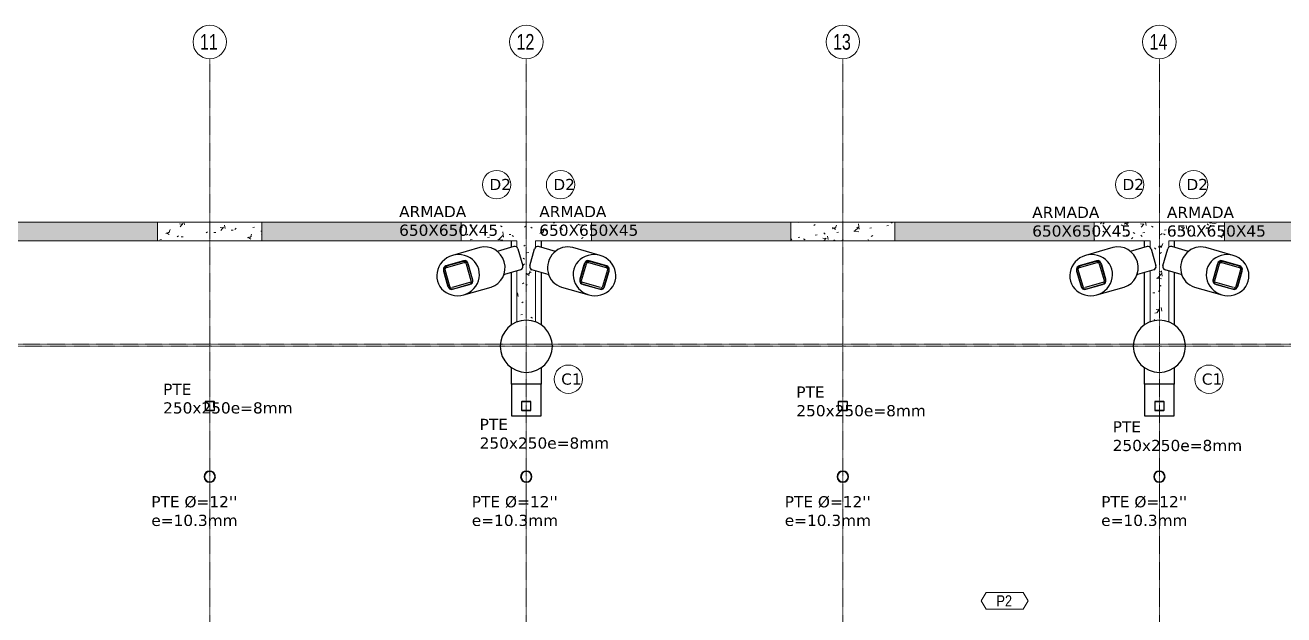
# Model space of a CAD drawing. Header units: millimetres. Extents: x 15962 to 71432, y 9666 to 72266.
# Drawn here: x 43343 to 60242, y 64353 to 72266 of the extents above; entities that cross this region are included whole.
import ezdxf

# ---------------------------------------------------------------- set-up
doc = ezdxf.new("R2010")
doc.units = ezdxf.units.MM
doc.header["$LTSCALE"] = 2
doc.linetypes.add('Grid Line', pattern=[3.33375, 1.905, -0.47625, 0.47625, -0.47625])
for name, color, linetype, lineweight in [('E_CIMENTACION-1', 254, 'Continuous', 18), ('E_CIMENTACION-2', 253, 'Continuous', 18), ('E_COLUMNAS-1', 1, 'Continuous', 25), ('E_EJES', 8, 'Continuous', 9), ('E_EJES-1', 8, 'Grid Line', 9), ('E_MUROS-1', 10, 'Continuous', 18), ('E_MUROS-2', 253, 'Continuous', 18), ('E_TEXTO', 3, 'Continuous', 9)]:
    doc.layers.add(name, color=color, linetype=linetype, lineweight=lineweight)
doc.styles.add('Arial Narrow', font='verdana.ttf', dxfattribs={"height": 0.2})
doc.styles.add('Arial Narrow_1', font='', dxfattribs={"height": 0.3})
doc.styles.add('Swis721 LtCn BT', font='swisscl.ttf', dxfattribs={"height": 0.42})
doc.styles.get('Arial Narrow_1').set_extended_font_data('Arial Narrow')
pattern_1 = [(50, (65902, -15123.9), (546.4937, -48.012), [57, -628.5]), (355, (65902, -15123.9), (-105.9267, 573.414), [45.5, -503]), (100.451, (65947.5, -15127.9), (441.0454, 525.2164), [48.5, -534.5]), (46.184, (65902, -14971.4), (813.123, -126.061), [85.5, -943]), (96.636, (65970, -14981.9), (711.9945, 742.252), [73, -801.5]), (351.184, (65902, -14971.4), (712.1526, 742.122), [68.5, -754.5]), (21, (65978, -15009.4), (454.6974, -306.9377), [57, -628.5]), (326, (65978, -15009.4), (185.351, 552.8736), [45.5, -503]), (71.451, (66016, -15035.4), (640.377, 245.5415), [48.5, -534.5]), (37.5, (65902, -15123.88), (9.5104, 253.71993), [25, -471.5, 25, -485.5, -505]), (37.5, (65902, -15123.88), (9.5104, 253.71993), [-1007.5, 25, -479.5]), (7.5, (65902, -15123.88), (200.46075, 300.7382), [25, -266, 25, -460, -192.5]), (7.5, (65902, -15123.88), (200.46075, 300.7382), [-776.5, 25, -167.5]), (327.5, (65732, -15123.88), (406.9046, -17.34626), [25, -165.5, 25, -569, -788.5]), (327.5, (65732, -15123.88), (406.9046, -17.34626), [-785, 25, -763.5]), (317.5, (65656, -15123.88), (444.3365, 76.3765), [25, -222.5, 25, -369.5, -560]), (317.5, (65656, -15123.88), (444.3365, 76.3765), [-642.5, 25, -535])]

# ---------------------------------------------------------------- blocks, each defined once
blk = doc.blocks.new('EST_SCM_COLUMNA-METALICA-SECCION-CIRCULAR - EST_SCM_COLUMNA-TUBULAR-CIRCULAR_PTEØ_12__e_10_3mm-1190348-_0_00m_LOC COLUMNAS Y MUROS PISO 1')
at = {"layer": 'E_COLUMNAS-1'}
for radius, start, end in [(0.152, 360, 180), (0.152, 180, 360), (0.142, 0, 180), (0.142, 180, 0)]:
    blk.add_arc((0, 0), radius, start, end, dxfattribs=at)
blk = doc.blocks.new('EST_SCM_COLUMNA-METALICA-SECCION-CIRCULAR - EST_SCM_COLUMNA-TUBULAR-CIRCULAR_PTEØ_12__e_10_3mm-1355755-_0_00m_LOC COLUMNAS Y MUROS PISO 1')
at = {"layer": 'E_COLUMNAS-1'}
for radius, start, end in [(0.152, 0, 180), (0.152, 180, 0), (0.142, 0, 180), (0.142, 180, 0)]:
    blk.add_arc((0, 0), radius, start, end, dxfattribs=at)
blk = doc.blocks.new('EST_SCM_RECALCE_8 - EST_SCM_RECALCE_8-1579183-_0_00m_LOC COLUMNAS Y MUROS PISO 1')
at = {"layer": 'E_COLUMNAS-1'}
for p, q in [((-83.062, 168.768), (-83.062, 168.942)), ((-82.262, 168.942), (-82.262, 168.768)), ((-83.062, 166.685), (-83.062, 168.092)), ((-82.262, 168.092), (-82.262, 166.685)), ((-83.062, 165.095), (-83.062, 165.54)), ((-82.262, 165.54), (-82.262, 165.095)), ((-82.262, 165.095), (-83.062, 165.095)), ((-83.062, 165.095), (-83.062, 164.246)), ((-82.262, 164.246), (-82.262, 165.095)), ((-83.062, 164.246), (-82.262, 164.246))]:
    blk.add_line(p, q, dxfattribs=at)
blk = doc.blocks.new('EST_SCM_RECALCE_10 - EST_SCM_RECALCE_10-1579223-_0_00m_LOC COLUMNAS Y MUROS PISO 1')
at = {"layer": 'E_COLUMNAS-1'}
for p, q in [((-83.062, 168.768), (-83.062, 168.942)), ((-82.262, 168.942), (-82.262, 168.768)), ((-83.062, 166.685), (-83.062, 168.092)), ((-82.262, 168.092), (-82.262, 166.685)), ((-83.062, 165.095), (-83.062, 165.54)), ((-82.262, 165.54), (-82.262, 165.095)), ((-82.262, 165.095), (-83.062, 165.095)), ((-83.062, 165.095), (-83.062, 164.242)), ((-82.262, 164.242), (-82.262, 165.095)), ((-83.062, 164.242), (-82.262, 164.242))]:
    blk.add_line(p, q, dxfattribs=at)
blk = doc.blocks.new('EST_SCM_COLUMNA-METALICA-SECCION-CUADRADA - EST_SCM_COLUMNA-TUBULAR-CUADRADA_PTEØ_250x250e_8mm-3539288-_0_00m_LOC COLUMNAS Y MUROS PISO 1')
at = {"layer": 'E_COLUMNAS-1'}
for p, q in [((-0.125, 0.109), (-0.125, -0.109)), ((-0.117, -0.109), (-0.117, 0.109)), ((0.109, 0.125), (-0.109, 0.125)), ((-0.109, 0.117), (0.109, 0.117)), ((0.117, 0.109), (0.117, -0.109)), ((0.125, -0.109), (0.125, 0.109)), ((0.109, -0.117), (-0.109, -0.117)), ((-0.109, -0.125), (0.109, -0.125))]:
    blk.add_line(p, q, dxfattribs=at)
for centre, radius, start, end in [((-0.109, 0.109), 0.016, 90, 180), ((-0.109, 0.109), 0.008, 90, 180), ((0.109, 0.109), 0.016, 360, 90), ((0.109, 0.109), 0.008, 0, 90), ((-0.109, -0.109), 0.016, 180, 270), ((-0.109, -0.109), 0.008, 180, 270), ((0.109, -0.109), 0.016, 270, 360), ((0.109, -0.109), 0.008, 270, 360)]:
    blk.add_arc(centre, radius, start, end, dxfattribs=at)
blk = doc.blocks.new('EST_SCM_CAMISA_15 - EST_SCM_CAMISA_4-2887286-_0_00m_LOC COLUMNAS Y MUROS PISO 1')
at = {"layer": 'E_COLUMNAS-1'}
for p, q in [((-15.91, 168.81), (-16.645, 168.6)), ((-16.781, 168.326), (-16.384, 168.44)), ((-16.22, 168.353), (-16.112, 167.975)), ((-16.767, 167.787), (-16.875, 168.166)), ((-16.195, 167.818), (-16.592, 167.705)), ((-16.342, 167.542), (-15.608, 167.752))]:
    blk.add_line(p, q, dxfattribs=at)
at = {"layer": 'E_COLUMNAS-1', "flags": 128}
for points in [[(-16.645, 168.6), (-16.722, 168.572), (-16.795, 168.534), (-16.861, 168.486), (-16.92, 168.43), (-16.971, 168.367), (-17.011, 168.297), (-17.041, 168.223), (-17.06, 168.146), (-17.068, 168.068), (-17.063, 167.989), (-17.048, 167.912), (-17.02, 167.839), (-16.982, 167.77), (-16.935, 167.707), (-16.878, 167.652), (-16.813, 167.605), (-16.742, 167.567), (-16.666, 167.54), (-16.586, 167.524), (-16.505, 167.519), (-16.423, 167.525), (-16.342, 167.542)], [(-16.875, 168.166), (-16.88, 168.195), (-16.877, 168.223), (-16.869, 168.251), (-16.854, 168.276), (-16.834, 168.298), (-16.809, 168.315), (-16.781, 168.326)], [(-16.342, 167.542), (-16.265, 167.57), (-16.192, 167.608), (-16.126, 167.656), (-16.067, 167.712), (-16.016, 167.775), (-15.976, 167.844), (-15.946, 167.918), (-15.927, 167.995), (-15.919, 168.074), (-15.924, 168.152), (-15.94, 168.229), (-15.967, 168.303), (-16.005, 168.372), (-16.052, 168.435), (-16.109, 168.49), (-16.174, 168.537), (-16.245, 168.574), (-16.321, 168.601), (-16.401, 168.618), (-16.483, 168.623), (-16.564, 168.617), (-16.645, 168.6)], [(-16.384, 168.44), (-16.355, 168.445), (-16.325, 168.443), (-16.296, 168.436), (-16.27, 168.422), (-16.248, 168.403), (-16.231, 168.38), (-16.22, 168.353)], [(-16.592, 167.705), (-16.623, 167.697), (-16.654, 167.696), (-16.685, 167.703), (-16.713, 167.716), (-16.737, 167.735), (-16.755, 167.76), (-16.767, 167.787)], [(-16.112, 167.975), (-16.107, 167.943), (-16.111, 167.911), (-16.122, 167.881), (-16.141, 167.855), (-16.166, 167.833), (-16.195, 167.818)]]:
    blk.add_lwpolyline(points, dxfattribs=at)
at = {"layer": 'E_COLUMNAS-1'}
blk.add_ellipse((-15.759, 168.281), major_axis=(-0.151, 0.529), ratio=0.954563, start_param=3.141593, end_param=6.283185, dxfattribs=at)
blk = doc.blocks.new('EST_SCM_CAMISA_16 - EST_SCM_CAMISA_4-2887304-_0_00m_LOC COLUMNAS Y MUROS PISO 1')
at = {"layer": 'E_COLUMNAS-1'}
for p, q in [((-12.679, 168.6), (-13.414, 168.81)), ((-13.212, 167.975), (-13.104, 168.353)), ((-12.94, 168.44), (-12.543, 168.326)), ((-12.449, 168.166), (-12.558, 167.787)), ((-13.716, 167.752), (-12.982, 167.542)), ((-12.732, 167.705), (-13.129, 167.818))]:
    blk.add_line(p, q, dxfattribs=at)
at = {"layer": 'E_COLUMNAS-1', "flags": 128}
for points in [[(-12.679, 168.6), (-12.76, 168.617), (-12.842, 168.623), (-12.923, 168.618), (-13.003, 168.601), (-13.079, 168.574), (-13.15, 168.537), (-13.215, 168.49), (-13.272, 168.435), (-13.32, 168.372), (-13.357, 168.303), (-13.385, 168.229), (-13.401, 168.152), (-13.405, 168.074), (-13.397, 167.995), (-13.378, 167.918), (-13.348, 167.844), (-13.308, 167.775), (-13.257, 167.712), (-13.198, 167.656), (-13.132, 167.608), (-13.059, 167.57), (-12.982, 167.542)], [(-13.104, 168.353), (-13.093, 168.38), (-13.076, 168.403), (-13.054, 168.422), (-13.028, 168.436), (-12.999, 168.443), (-12.969, 168.445), (-12.94, 168.44)], [(-12.982, 167.542), (-12.901, 167.525), (-12.82, 167.519), (-12.738, 167.524), (-12.658, 167.54), (-12.582, 167.567), (-12.511, 167.605), (-12.446, 167.652), (-12.39, 167.707), (-12.342, 167.77), (-12.304, 167.839), (-12.277, 167.912), (-12.261, 167.989), (-12.257, 168.068), (-12.264, 168.146), (-12.283, 168.223), (-12.313, 168.297), (-12.354, 168.367), (-12.404, 168.43), (-12.463, 168.486), (-12.53, 168.534), (-12.602, 168.572), (-12.679, 168.6)], [(-12.543, 168.326), (-12.515, 168.315), (-12.491, 168.298), (-12.47, 168.276), (-12.455, 168.251), (-12.447, 168.223), (-12.445, 168.195), (-12.449, 168.166)], [(-13.129, 167.818), (-13.158, 167.833), (-13.183, 167.855), (-13.202, 167.881), (-13.213, 167.911), (-13.217, 167.943), (-13.212, 167.975)], [(-12.558, 167.787), (-12.569, 167.76), (-12.588, 167.735), (-12.611, 167.716), (-12.639, 167.703), (-12.67, 167.696), (-12.701, 167.697), (-12.732, 167.705)]]:
    blk.add_lwpolyline(points, dxfattribs=at)
at = {"layer": 'E_COLUMNAS-1'}
blk.add_ellipse((-13.565, 168.281), major_axis=(0.151, 0.529), ratio=0.954563, start_param=0, end_param=3.141593, dxfattribs=at)
blk = doc.blocks.new('EST_SCM_CAMISA_18 - EST_SCM_CAMISA_4-2887340-_0_00m_LOC COLUMNAS Y MUROS PISO 1')
at = {"layer": 'E_COLUMNAS-1'}
for p, q in [((-29.679, 168.6), (-30.414, 168.81)), ((-30.212, 167.975), (-30.104, 168.353)), ((-29.94, 168.44), (-29.543, 168.326)), ((-29.449, 168.166), (-29.558, 167.787)), ((-30.716, 167.752), (-29.982, 167.542)), ((-29.732, 167.705), (-30.129, 167.818))]:
    blk.add_line(p, q, dxfattribs=at)
at = {"layer": 'E_COLUMNAS-1', "flags": 128}
for points in [[(-29.679, 168.6), (-29.76, 168.617), (-29.842, 168.623), (-29.923, 168.618), (-30.003, 168.601), (-30.079, 168.574), (-30.15, 168.537), (-30.215, 168.49), (-30.272, 168.435), (-30.32, 168.372), (-30.357, 168.303), (-30.385, 168.229), (-30.401, 168.152), (-30.405, 168.074), (-30.397, 167.995), (-30.378, 167.918), (-30.348, 167.844), (-30.308, 167.775), (-30.257, 167.712), (-30.198, 167.656), (-30.132, 167.608), (-30.059, 167.57), (-29.982, 167.542)], [(-30.104, 168.353), (-30.093, 168.38), (-30.076, 168.403), (-30.054, 168.422), (-30.028, 168.436), (-29.999, 168.443), (-29.969, 168.445), (-29.94, 168.44)], [(-29.982, 167.542), (-29.901, 167.525), (-29.82, 167.519), (-29.738, 167.524), (-29.658, 167.54), (-29.582, 167.567), (-29.511, 167.605), (-29.446, 167.652), (-29.39, 167.707), (-29.342, 167.77), (-29.304, 167.839), (-29.277, 167.912), (-29.261, 167.989), (-29.257, 168.068), (-29.264, 168.146), (-29.283, 168.223), (-29.313, 168.297), (-29.354, 168.367), (-29.404, 168.43), (-29.463, 168.486), (-29.53, 168.534), (-29.602, 168.572), (-29.679, 168.6)], [(-29.543, 168.326), (-29.515, 168.315), (-29.491, 168.298), (-29.47, 168.276), (-29.455, 168.251), (-29.447, 168.223), (-29.445, 168.195), (-29.449, 168.166)], [(-30.129, 167.818), (-30.158, 167.833), (-30.183, 167.855), (-30.202, 167.881), (-30.213, 167.911), (-30.217, 167.943), (-30.212, 167.975)], [(-29.558, 167.787), (-29.569, 167.76), (-29.588, 167.735), (-29.611, 167.716), (-29.639, 167.703), (-29.67, 167.696), (-29.701, 167.697), (-29.732, 167.705)]]:
    blk.add_lwpolyline(points, dxfattribs=at)
at = {"layer": 'E_COLUMNAS-1'}
blk.add_ellipse((-30.565, 168.281), major_axis=(0.151, 0.529), ratio=0.954563, start_param=0, end_param=3.141593, dxfattribs=at)
blk = doc.blocks.new('EST_SCM_CAMISA_19 - EST_SCM_CAMISA_4-2887358-_0_00m_LOC COLUMNAS Y MUROS PISO 1')
at = {"layer": 'E_COLUMNAS-1'}
for p, q in [((-32.91, 168.81), (-33.645, 168.6)), ((-33.781, 168.326), (-33.384, 168.44)), ((-33.22, 168.353), (-33.112, 167.975)), ((-33.767, 167.787), (-33.875, 168.166)), ((-33.195, 167.818), (-33.592, 167.705)), ((-33.342, 167.542), (-32.608, 167.752))]:
    blk.add_line(p, q, dxfattribs=at)
at = {"layer": 'E_COLUMNAS-1', "flags": 128}
for points in [[(-33.645, 168.6), (-33.722, 168.572), (-33.795, 168.534), (-33.861, 168.486), (-33.92, 168.43), (-33.971, 168.367), (-34.011, 168.297), (-34.041, 168.223), (-34.06, 168.146), (-34.068, 168.068), (-34.063, 167.989), (-34.048, 167.912), (-34.02, 167.839), (-33.982, 167.77), (-33.935, 167.707), (-33.878, 167.652), (-33.813, 167.605), (-33.742, 167.567), (-33.666, 167.54), (-33.586, 167.524), (-33.505, 167.519), (-33.423, 167.525), (-33.342, 167.542)], [(-33.875, 168.166), (-33.88, 168.195), (-33.877, 168.223), (-33.869, 168.251), (-33.854, 168.276), (-33.834, 168.298), (-33.809, 168.315), (-33.781, 168.326)], [(-33.342, 167.542), (-33.265, 167.57), (-33.192, 167.608), (-33.126, 167.656), (-33.067, 167.712), (-33.016, 167.775), (-32.976, 167.844), (-32.946, 167.918), (-32.927, 167.995), (-32.919, 168.074), (-32.924, 168.152), (-32.94, 168.229), (-32.967, 168.303), (-33.005, 168.372), (-33.052, 168.435), (-33.109, 168.49), (-33.174, 168.537), (-33.245, 168.574), (-33.321, 168.601), (-33.401, 168.618), (-33.483, 168.623), (-33.564, 168.617), (-33.645, 168.6)], [(-33.384, 168.44), (-33.355, 168.445), (-33.325, 168.443), (-33.296, 168.436), (-33.27, 168.422), (-33.248, 168.403), (-33.231, 168.38), (-33.22, 168.353)], [(-33.592, 167.705), (-33.623, 167.697), (-33.654, 167.696), (-33.685, 167.703), (-33.713, 167.716), (-33.737, 167.735), (-33.755, 167.76), (-33.767, 167.787)], [(-33.112, 167.975), (-33.107, 167.943), (-33.111, 167.911), (-33.122, 167.881), (-33.141, 167.855), (-33.166, 167.833), (-33.195, 167.818)]]:
    blk.add_lwpolyline(points, dxfattribs=at)
at = {"layer": 'E_COLUMNAS-1'}
blk.add_ellipse((-32.759, 168.281), major_axis=(-0.151, 0.529), ratio=0.954563, start_param=3.141593, end_param=6.283185, dxfattribs=at)
blk = doc.blocks.new('Grid - CNI_NOMBRE EJES-372759-_0_00m_LOC COLUMNAS Y MUROS PISO 1')
at = {"layer": 'E_EJES'}
blk.add_circle((0, 0), 0.003, dxfattribs=at)
blk = doc.blocks.new('CNI_TAG COLUMNAS CONCRETO MARCA - CNI_COLUMNA CONCRETO-582370-_0_00m_LOC COLUMNAS Y MUROS PISO 1')
at = {"layer": 'E_TEXTO'}
for start, end in [(360, 180), (180, 360)]:
    blk.add_arc((0.00026, -0.00015), 0.00254, start, end, dxfattribs=at)
blk = doc.blocks.new('CNI_TAG PANTALLAS Y CONTENCIONES_MARCA - CNI_TAG PANTALLA_MARCA-583536-_0_00m_LOC COLUMNAS Y MUROS PISO 1')
at = {"layer": 'E_TEXTO'}
for p, q in [((-0.00291, 0.00304), (-0.00377, 0.00155)), ((0.00374, 0.00304), (-0.00291, 0.00304)), ((0.00461, 0.00155), (0.00374, 0.00304)), ((-0.00377, 0.00155), (-0.00291, 0.00005)), ((-0.00291, 0.00005), (0.00374, 0.00005)), ((0.00374, 0.00005), (0.00461, 0.00155))]:
    blk.add_line(p, q, dxfattribs=at)

msp = doc.modelspace()

# ---------------------------------------------------------------- hatches: boundary and pattern name
at = {"layer": 'E_CIMENTACION-1'}
h = msp.add_hatch(dxfattribs=at)
h.set_pattern_fill('FP_1', color=256, scale=500, style=0, pattern_type=2)
h.set_pattern_definition(pattern_1)
h.paths.add_polyline_path([(45121.0253, 69372.322), (46521.0253, 69372.322), (46521.0253, 69622.322), (45121.0253, 69622.322)])
h = msp.add_hatch(dxfattribs=at)
h.set_pattern_fill('FP_1', color=256, scale=500, style=0, pattern_type=2)
h.set_pattern_definition(pattern_1)
h.paths.add_polyline_path([(49945.9505, 68283.7224), (49980.3638, 68295.4042), (50025.2663, 68304.3358), (50070.9505, 68307.3301), (50116.6346, 68304.3358), (50161.5371, 68295.4042), (50195.9505, 68283.7224), (50195.9505, 68968.5608), (50146.9629, 68982.5655), (50134.8054, 68988.3318), (50125.0482, 68997.7691), (50118.6465, 69009.9535), (50116.2269, 69023.6923), (50118.0262, 69037.6408), (50182.5941, 69263.5965), (50188.4362, 69276.3892), (50195.9505, 69284.7682), (50195.9505, 69372.322), (50945.9505, 69372.322), (50945.9505, 69622.322), (49195.9505, 69622.322), (49195.9505, 69372.322), (49945.9505, 69372.322), (49945.9505, 69284.7682), (49953.4648, 69276.3892), (49959.3069, 69263.5965), (50023.8747, 69037.6408), (50025.674, 69023.6923), (50023.2544, 69009.9535), (50016.8527, 68997.7691), (50007.0956, 68988.3318), (49994.9381, 68982.5655), (49945.9505, 68968.3204), (49945.9505, 68288.5589)])
h = msp.add_hatch(dxfattribs=at)
h.set_pattern_fill('FP_1', color=256, scale=500, style=0, pattern_type=2)
h.set_pattern_definition(pattern_1)
h.paths.add_polyline_path([(53936.3146, 69372.322), (55021.0253, 69372.322), (55021.0253, 69622.322), (53621.0253, 69622.322), (53621.0253, 69372.322)])
h = msp.add_hatch(dxfattribs=at)
h.set_pattern_fill('FP_1', color=256, scale=500, style=0, pattern_type=2)
h.set_pattern_definition(pattern_1)
h.paths.add_polyline_path([(58445.9505, 68283.7224), (58480.3638, 68295.4042), (58525.2663, 68304.3358), (58570.9505, 68307.3301), (58616.6346, 68304.3358), (58661.5371, 68295.4042), (58695.9505, 68283.7224), (58695.9505, 68968.5761), (58646.7121, 68982.641), (58634.5534, 68988.4046), (58624.7943, 68997.8398), (58618.3902, 69010.0227), (58615.9678, 69023.761), (58617.7643, 69037.7098), (58682.2877, 69263.6782), (58688.1273, 69276.4721), (58695.9505, 69285.199), (58695.9505, 69372.322), (59445.9505, 69372.322), (59445.9505, 69622.322), (57695.9505, 69622.322), (57695.9505, 69372.322), (58445.9505, 69372.322), (58445.9505, 69284.7682), (58453.4648, 69276.3892), (58459.3069, 69263.5965), (58523.8747, 69037.6408), (58525.674, 69023.6923), (58523.2544, 69009.9535), (58516.8527, 68997.7691), (58507.0956, 68988.3318), (58494.9381, 68982.5655), (58445.9505, 68968.3204), (58445.9505, 68288.5589)])
at = {"layer": 'E_MUROS-1'}
h = msp.add_hatch(color=256, dxfattribs=at)
h.paths.add_polyline_path([(57695.9505, 69372.322), (57695.9505, 69622.322), (55021.0253, 69622.322), (55021.0253, 69372.322), (57336.2702, 69372.322)])
h.paths.add_polyline_path([(53621.0253, 69372.322), (53621.0253, 69622.322), (50945.9505, 69622.322), (50945.9505, 69372.322), (52236.3368, 69372.322)])
h.paths.add_polyline_path([(49195.9505, 69372.322), (49195.9505, 69622.322), (46521.0253, 69622.322), (46521.0253, 69372.322), (48836.3813, 69372.322)])
h.paths.add_polyline_path([(45121.0253, 69372.322), (45121.0253, 69622.322), (42445.9505, 69622.322), (42445.9505, 69372.322), (43736.448, 69372.322)])
h.paths.add_polyline_path([(40695.9505, 69372.322), (40695.9505, 69622.322), (38021.0253, 69622.322), (38021.0253, 69372.322), (40336.4924, 69372.322)])
h.paths.add_polyline_path([(36621.0253, 69372.322), (36621.0253, 69622.322), (33945.9505, 69622.322), (33945.9505, 69372.322), (35236.5591, 69372.322)])
h = msp.add_hatch(color=256, dxfattribs=at)
h.paths.add_polyline_path([(65562.2102, 69372.322), (65259.7951, 69622.322), (63520.9505, 69622.322), (63520.9505, 69372.322), (64136.1813, 69372.322)])
h.paths.add_polyline_path([(62120.9505, 69372.322), (62120.9505, 69622.322), (59445.9505, 69622.322), (59445.9505, 69372.322), (60736.2257, 69372.322)])

# ---------------------------------------------------------------- linework, layer by layer
at = {"layer": 'E_CIMENTACION-2'}
for p, q in [((45121.0253, 69372.322), (45121.0253, 69622.322)), ((45121.0253, 69622.322), (46521.0253, 69622.322)), ((46521.0253, 69622.322), (46521.0253, 69372.322)), ((49195.9505, 69622.322), (50945.9505, 69622.322)), ((49195.9505, 69372.322), (49195.9505, 69622.322)), ((50945.9505, 69622.322), (50945.9505, 69372.322)), ((53621.0253, 69372.322), (53621.0253, 69622.322)), ((53621.0253, 69622.322), (55021.0253, 69622.322)), ((55021.0253, 69622.322), (55021.0253, 69372.322)), ((57695.9505, 69622.322), (59445.9505, 69622.322)), ((57695.9505, 69372.322), (57695.9505, 69622.322)), ((59445.9505, 69622.322), (59445.9505, 69372.322)), ((46521.0253, 69372.322), (45121.0253, 69372.322)), ((49945.9505, 69372.322), (49195.9505, 69372.322)), ((49945.9505, 69284.7682), (49945.9505, 69372.322)), ((50945.9505, 69372.322), (50195.9505, 69372.322)), ((50195.9505, 69372.322), (50195.9505, 69284.7682)), ((55021.0253, 69372.322), (53621.0253, 69372.322)), ((58445.9505, 69372.322), (57695.9505, 69372.322)), ((58445.9505, 69284.7682), (58445.9505, 69372.322)), ((59445.9505, 69372.322), (58695.9505, 69372.322)), ((58695.9505, 69372.322), (58695.9505, 69285.199)), ((49945.9505, 68283.7224), (49945.9505, 68968.8019)), ((50195.9505, 68968.8019), (50195.9505, 68283.7224)), ((58445.9505, 68283.7224), (58445.9505, 68968.8019)), ((58695.9505, 68968.8066), (58695.9505, 68283.7224))]:
    msp.add_line(p, q, dxfattribs=at)
at = {"layer": 'E_COLUMNAS-1'}
for p, q in [((49905.6947, 69295.0724), (49680.3821, 69230.9845)), ((50461.5188, 69230.9845), (50236.2063, 69295.0724)), ((58405.6947, 69295.0724), (58180.3821, 69230.9845)), ((58961.5225, 69230.9877), (58735.9025, 69295.1631)), ((49959.3069, 69263.5965), (50023.8747, 69037.6408)), ((50118.0262, 69037.6408), (50182.5941, 69263.5965)), ((58459.3069, 69263.5965), (58523.8747, 69037.6408)), ((58617.7643, 69037.7098), (58682.2877, 69263.6782)), ((48958.9942, 68978.637), (49023.5888, 68752.6889)), ((49046.2527, 68759.1652), (48981.6581, 68985.1133)), ((49228.664, 69102.4976), (48991.9527, 69034.8563)), ((48998.1373, 69013.223), (49234.8485, 69080.8643)), ((49252.8102, 69109.3658), (49228.7218, 69102.5141)), ((49263.697, 69065.7072), (49328.2916, 68839.7591)), ((49350.9555, 68846.2354), (49286.3608, 69072.1835)), ((49994.9381, 68982.5655), (49779.2565, 68920.9059)), ((50362.6445, 68920.9059), (50146.9629, 68982.5655)), ((50855.5401, 69072.1835), (50790.9455, 68846.2354)), ((50813.6093, 68839.7591), (50878.204, 69065.7072)), ((50913.1791, 69102.5141), (50889.0908, 69109.3658)), ((50907.0524, 69080.8643), (51143.7636, 69013.223)), ((51149.9482, 69034.8563), (50913.237, 69102.4976)), ((51160.2429, 68985.1133), (51095.6483, 68759.1652)), ((51118.3121, 68752.6889), (51182.9067, 68978.637)), ((57458.9942, 68978.637), (57523.5888, 68752.6889)), ((57546.2527, 68759.1652), (57481.6581, 68985.1133)), ((57728.664, 69102.4976), (57491.9527, 69034.8563)), ((57498.1373, 69013.223), (57734.8485, 69080.8643)), ((57752.8102, 69109.3658), (57728.7218, 69102.5141)), ((57763.697, 69065.7072), (57828.2916, 68839.7591)), ((57850.9555, 68846.2354), (57786.3608, 69072.1835)), ((58494.9381, 68982.5655), (58279.2565, 68920.9059)), ((58862.407, 68921.028), (58646.7121, 68982.641)), ((59355.6098, 69072.1583), (59291.064, 68846.1962)), ((59313.7291, 68839.7244), (59378.2749, 69065.6864)), ((59413.2514, 69102.4977), (59389.163, 69109.3494)), ((59407.12, 69080.8493), (59643.8445, 69013.2546)), ((59650.0244, 69034.8892), (59413.2999, 69102.4839)), ((59660.3297, 68985.1481), (59595.7839, 68759.186)), ((59618.4491, 68752.7142), (59682.9949, 68978.6762)), ((49311.8124, 68811.6495), (49075.1011, 68744.0082)), ((49081.2278, 68722.3584), (49307.2767, 68786.6558)), ((49081.2857, 68722.3749), (49317.997, 68790.0162)), ((49769.9927, 68918.2709), (49779.2039, 68920.8909)), ((50362.6971, 68920.8909), (50371.9082, 68918.2709)), ((50823.904, 68790.0162), (51060.6152, 68722.3749)), ((51066.7998, 68744.0082), (50830.0886, 68811.6495)), ((50834.6242, 68786.6558), (51060.6731, 68722.3584)), ((57811.8124, 68811.6495), (57575.1011, 68744.0082)), ((57581.2278, 68722.3584), (57807.2767, 68786.6558)), ((57581.2857, 68722.3749), (57817.997, 68790.0162)), ((58269.9927, 68918.2709), (58279.2039, 68920.8909)), ((58862.4511, 68921.0154), (58871.8898, 68918.3307)), ((59324.0344, 68789.9832), (59560.759, 68722.3885)), ((59566.9389, 68744.0232), (59330.2143, 68811.6179)), ((59334.3859, 68786.7781), (59560.8075, 68722.3747)), ((45758.4505, 67210.2724), (45758.4505, 67101.2724)), ((45762.4505, 67101.2724), (45762.4505, 67210.2724)), ((45875.4505, 67218.2724), (45766.4505, 67218.2724)), ((45766.4505, 67214.2724), (45875.4505, 67214.2724)), ((45875.4505, 67097.2724), (45766.4505, 67097.2724)), ((45766.4505, 67093.2724), (45875.4505, 67093.2724)), ((45879.4505, 67210.2724), (45879.4505, 67101.2724)), ((45883.4505, 67101.2724), (45883.4505, 67210.2724))]:
    msp.add_line(p, q, dxfattribs=at)
at = {"layer": 'E_COLUMNAS-1', "flags": 128}
for points in [[(48991.9527, 69034.8563), (48978.5511, 69028.7361), (48967.6721, 69018.9797), (48960.3806, 69006.5423), (48957.3904, 68992.6411), (48958.9942, 68978.637)], [(48981.6581, 68985.1133), (48981.0165, 68993.885), (48983.923, 69002.3073), (48989.935, 69009.0978), (48998.1373, 69013.223)], [(49286.3608, 69072.1835), (49280.32, 69084.9197), (49270.4336, 69095.1413), (49257.6692, 69101.8477), (49243.2764, 69104.3825), (49228.664, 69102.4976)], [(49234.8485, 69080.8643), (49243.9924, 69081.6959), (49252.6857, 69079.1074), (49259.6051, 69073.493), (49263.697, 69065.7072)], [(50913.237, 69102.4976), (50898.6246, 69104.3825), (50884.2317, 69101.8477), (50871.4674, 69095.1413), (50861.5809, 69084.9197), (50855.5401, 69072.1835)], [(50878.204, 69065.7072), (50882.2959, 69073.493), (50889.2152, 69079.1074), (50897.9086, 69081.6959), (50907.0524, 69080.8643)], [(51143.7636, 69013.223), (51151.966, 69009.0978), (51157.978, 69002.3073), (51160.8845, 68993.885), (51160.2429, 68985.1133)], [(51182.9067, 68978.637), (51184.5105, 68992.6411), (51181.5203, 69006.5423), (51174.2289, 69018.9797), (51163.3499, 69028.7361), (51149.9482, 69034.8563)], [(57491.9527, 69034.8563), (57478.5511, 69028.7361), (57467.6721, 69018.9797), (57460.3806, 69006.5423), (57457.3904, 68992.6411), (57458.9942, 68978.637)], [(57481.6581, 68985.1133), (57481.0165, 68993.885), (57483.923, 69002.3073), (57489.935, 69009.0978), (57498.1373, 69013.223)], [(57786.3608, 69072.1835), (57780.32, 69084.9197), (57770.4336, 69095.1413), (57757.6692, 69101.8477), (57743.2764, 69104.3825), (57728.664, 69102.4976)], [(57734.8485, 69080.8643), (57743.9924, 69081.6959), (57752.6857, 69079.1074), (57759.6051, 69073.493), (57763.697, 69065.7072)], [(59413.2999, 69102.4839), (59398.6871, 69104.366), (59384.2949, 69101.8283), (59371.532, 69095.1193), (59361.6478, 69084.8957), (59355.6098, 69072.1583)], [(59378.2749, 69065.6864), (59382.3652, 69073.473), (59389.2833, 69079.0889), (59397.976, 69081.6791), (59407.12, 69080.8493)], [(59643.8445, 69013.2546), (59652.0477, 69009.1311), (59658.0611, 69002.3416), (59660.9694, 68993.9199), (59660.3297, 68985.1481)], [(59682.9949, 68978.6762), (59684.5956, 68992.6807), (59681.6025, 69006.5813), (59674.3084, 69019.0174), (59663.4273, 69028.7717), (59650.0244, 69034.8892)], [(49328.2916, 68839.7591), (49328.9332, 68830.9874), (49326.0267, 68822.5652), (49320.0147, 68815.7746), (49311.8124, 68811.6495)], [(49317.997, 68790.0162), (49331.3986, 68796.1364), (49342.2776, 68805.8927), (49349.5691, 68818.3302), (49352.5593, 68832.2313), (49350.9555, 68846.2354)], [(50790.9455, 68846.2354), (50789.3417, 68832.2313), (50792.3319, 68818.3302), (50799.6233, 68805.8927), (50810.5024, 68796.1364), (50823.904, 68790.0162)], [(50830.0886, 68811.6495), (50821.8863, 68815.7746), (50815.8742, 68822.5652), (50812.9678, 68830.9874), (50813.6093, 68839.7591)], [(57828.2916, 68839.7591), (57828.9332, 68830.9874), (57826.0267, 68822.5652), (57820.0147, 68815.7746), (57811.8124, 68811.6495)], [(57817.997, 68790.0162), (57831.3986, 68796.1364), (57842.2776, 68805.8927), (57849.5691, 68818.3302), (57852.5593, 68832.2313), (57850.9555, 68846.2354)], [(59291.064, 68846.1962), (59289.4632, 68832.1917), (59292.4564, 68818.2911), (59299.7505, 68805.855), (59310.6315, 68796.1008), (59324.0344, 68789.9832)], [(59330.2143, 68811.6179), (59322.0112, 68815.7414), (59315.9977, 68822.5308), (59313.0895, 68830.9525), (59313.7291, 68839.7244)], [(49023.5888, 68752.6889), (49029.6296, 68739.9528), (49039.5161, 68729.7312), (49052.2805, 68723.0247), (49066.6733, 68720.4899), (49081.2857, 68722.3749)], [(49065.9573, 68743.1766), (49057.2639, 68745.765), (49050.3446, 68751.3795), (49046.2527, 68759.1652)], [(51060.6152, 68722.3749), (51075.2276, 68720.4899), (51089.6205, 68723.0247), (51102.3849, 68729.7312), (51112.2713, 68739.9528), (51118.3121, 68752.6889)], [(51095.6483, 68759.1652), (51091.5563, 68751.3795), (51084.637, 68745.765), (51075.9437, 68743.1766)], [(57523.5888, 68752.6889), (57529.6296, 68739.9528), (57539.5161, 68729.7312), (57552.2805, 68723.0247), (57566.6733, 68720.4899), (57581.2857, 68722.3749)], [(57565.9573, 68743.1766), (57557.2639, 68745.765), (57550.3446, 68751.3795), (57546.2527, 68759.1652)], [(59560.759, 68722.3885), (59575.3717, 68720.5065), (59589.7639, 68723.0441), (59602.5268, 68729.7531), (59612.411, 68739.9768), (59618.4491, 68752.7142)], [(59595.7839, 68759.186), (59591.6937, 68751.3994), (59584.7756, 68745.7836), (59576.0829, 68743.1934)]]:
    msp.add_lwpolyline(points, dxfattribs=at)
at = {"layer": 'E_COLUMNAS-1'}
for centre, radius, start, end in [((50070.9505, 67957.3301), 350, 0, 180), ((58570.9505, 67957.3301), 350, 0, 180), ((50070.9505, 67957.3301), 350, 180, 0), ((58570.9505, 67957.3301), 350, 180, 0), ((45766.4505, 67210.2724), 8, 90, 180), ((45766.4505, 67101.2724), 8, 180, 270), ((45766.4505, 67210.2724), 4, 90, 180), ((45766.4505, 67101.2724), 4, 180, 270), ((45875.4505, 67210.2724), 8, 0, 90), ((45875.4505, 67210.2724), 8, 49.76755868, 90), ((45875.4505, 67210.2724), 4, 0, 90), ((45875.4505, 67101.2724), 8, 270, 0), ((45875.4505, 67101.2724), 4, 270, 0), ((45875.4505, 67101.2724), 8, 270, 310.23244132), ((45875.4505, 67210.2724), 8, 0, 40.23244132), ((45875.4505, 67101.2724), 8, 319.76755868, 0)]:
    msp.add_arc(centre, radius, start, end, dxfattribs=at)
for centre, major_axis, start_param, end_param in [((49918.0061, 69251.7893), (-12.3115, 43.2831), 4.7136622624, 6.2844585892), ((50223.8948, 69251.7893), (12.3115, 43.2831), 6.2819120252, 7.852708352), ((58418.0061, 69251.7893), (-12.3115, 43.2831), 4.7136622624, 6.2844585892), ((58723.591, 69251.88), (12.3115, 43.2831), 6.2821183444, 7.8529146712), ((49982.574, 69025.8336), (-12.3115, 43.2831), 3.1428659356, 4.7136622624), ((50159.3269, 69025.8336), (12.3115, 43.2831), 1.5695230448, 3.1403193716), ((58482.574, 69025.8336), (-12.3115, 43.2831), 3.1428659356, 4.7136622624), ((58659.0676, 69025.9115), (12.3115, 43.2831), 1.569729364, 3.1405256908)]:
    msp.add_ellipse(centre, major_axis=major_axis, ratio=0.9545626407, start_param=start_param, end_param=end_param, dxfattribs=at)
at = {"layer": 'E_EJES-1'}
for p, q in [((45820.9505, 51932.2837), (45820.9505, 71816.0479)), ((50070.9505, 51932.2837), (50070.9505, 71816.0479)), ((54320.9505, 51932.2837), (54320.9505, 71816.0479)), ((58570.9505, 51932.2837), (58570.9505, 71816.0479)), ((16412.4471, 67957.3301), (70981.8997, 67957.3301)), ((22135.2255, 67986.6376), (69206.488, 67986.6376))]:
    msp.add_line(p, q, dxfattribs=at)
at = {"layer": 'E_MUROS-2'}
for p, q in [((42445.9505, 69622.322), (45121.0253, 69622.322)), ((46521.0253, 69622.322), (49195.9505, 69622.322)), ((50945.9505, 69622.322), (53621.0253, 69622.322)), ((55021.0253, 69622.322), (57695.9505, 69622.322)), ((59445.9505, 69622.322), (62120.9505, 69622.322)), ((45121.0253, 69372.322), (42445.9505, 69372.322)), ((49195.9505, 69372.322), (46521.0253, 69372.322)), ((53621.0253, 69372.322), (50945.9505, 69372.322)), ((57695.9505, 69372.322), (55021.0253, 69372.322)), ((62120.9505, 69372.322), (59445.9505, 69372.322))]:
    msp.add_line(p, q, dxfattribs=at)

# ---------------------------------------------------------------- block references
at = {"layer": 'E_COLUMNAS-1', "xscale": 500, "yscale": 500, "zscale": 500}
for name, p in [('EST_SCM_CAMISA_19 - EST_SCM_CAMISA_4-2887358-_0_00m_LOC COLUMNAS Y MUROS PISO 1', (65901.9991, -15123.8799)), ('EST_SCM_RECALCE_8 - EST_SCM_RECALCE_8-1579183-_0_00m_LOC COLUMNAS Y MUROS PISO 1', (91401.9991, -15098.8881)), ('EST_SCM_CAMISA_18 - EST_SCM_CAMISA_4-2887340-_0_00m_LOC COLUMNAS Y MUROS PISO 1', (65901.9991, -15123.8799)), ('EST_SCM_CAMISA_15 - EST_SCM_CAMISA_4-2887286-_0_00m_LOC COLUMNAS Y MUROS PISO 1', (65901.9991, -15123.8799)), ('EST_SCM_RECALCE_10 - EST_SCM_RECALCE_10-1579223-_0_00m_LOC COLUMNAS Y MUROS PISO 1', (99901.9991, -15098.8881)), ('EST_SCM_CAMISA_16 - EST_SCM_CAMISA_4-2887304-_0_00m_LOC COLUMNAS Y MUROS PISO 1', (65901.9991, -15123.8799)), ('EST_SCM_COLUMNA-METALICA-SECCION-CUADRADA - EST_SCM_COLUMNA-TUBULAR-CUADRADA_PTEØ_250x250e_8mm-3539288-_0_00m_LOC COLUMNAS Y MUROS PISO 1', (50070.9505, 67155.7724)), ('EST_SCM_COLUMNA-METALICA-SECCION-CUADRADA - EST_SCM_COLUMNA-TUBULAR-CUADRADA_PTEØ_250x250e_8mm-3539288-_0_00m_LOC COLUMNAS Y MUROS PISO 1', (54320.9505, 67155.7724)), ('EST_SCM_COLUMNA-METALICA-SECCION-CUADRADA - EST_SCM_COLUMNA-TUBULAR-CUADRADA_PTEØ_250x250e_8mm-3539288-_0_00m_LOC COLUMNAS Y MUROS PISO 1', (58570.9505, 67155.7724))]:
    msp.add_blockref(name, p, dxfattribs=at)
at = {"layer": 'E_COLUMNAS-1', "xscale": 500, "yscale": 500, "zscale": 500, "rotation": 89.9999999999999}
for name, p in [('EST_SCM_COLUMNA-METALICA-SECCION-CIRCULAR - EST_SCM_COLUMNA-TUBULAR-CIRCULAR_PTEØ_12__e_10_3mm-1190348-_0_00m_LOC COLUMNAS Y MUROS PISO 1', (45820.9505, 66207.3301)), ('EST_SCM_COLUMNA-METALICA-SECCION-CIRCULAR - EST_SCM_COLUMNA-TUBULAR-CIRCULAR_PTEØ_12__e_10_3mm-1355755-_0_00m_LOC COLUMNAS Y MUROS PISO 1', (50070.9505, 66207.3301)), ('EST_SCM_COLUMNA-METALICA-SECCION-CIRCULAR - EST_SCM_COLUMNA-TUBULAR-CIRCULAR_PTEØ_12__e_10_3mm-1190348-_0_00m_LOC COLUMNAS Y MUROS PISO 1', (54320.9505, 66207.3301)), ('EST_SCM_COLUMNA-METALICA-SECCION-CIRCULAR - EST_SCM_COLUMNA-TUBULAR-CIRCULAR_PTEØ_12__e_10_3mm-1190348-_0_00m_LOC COLUMNAS Y MUROS PISO 1', (58570.9505, 66207.3301))]:
    msp.add_blockref(name, p, dxfattribs=at)
at = {"layer": 'E_EJES', "xscale": 74999.99999999993, "yscale": 74999.99999999993, "zscale": 74999.99999999993}
for p in [(45820.9505, 72041.0479), (50070.9505, 72041.0479), (54320.9505, 72041.0479), (58570.9505, 72041.0479)]:
    msp.add_blockref('Grid - CNI_NOMBRE EJES-372759-_0_00m_LOC COLUMNAS Y MUROS PISO 1', p, dxfattribs=at)
at = {"layer": 'E_TEXTO', "xscale": 74999.99999999993, "yscale": 74999.99999999993, "zscale": 74999.99999999993}
for name, p in [('CNI_TAG COLUMNAS CONCRETO MARCA - CNI_COLUMNA CONCRETO-582370-_0_00m_LOC COLUMNAS Y MUROS PISO 1', (49652.4947, 70137.494)), ('CNI_TAG COLUMNAS CONCRETO MARCA - CNI_COLUMNA CONCRETO-582370-_0_00m_LOC COLUMNAS Y MUROS PISO 1', (50511.0467, 70137.494)), ('CNI_TAG COLUMNAS CONCRETO MARCA - CNI_COLUMNA CONCRETO-582370-_0_00m_LOC COLUMNAS Y MUROS PISO 1', (58152.4947, 70137.494)), ('CNI_TAG COLUMNAS CONCRETO MARCA - CNI_COLUMNA CONCRETO-582370-_0_00m_LOC COLUMNAS Y MUROS PISO 1', (59010.9597, 70137.5474)), ('CNI_TAG COLUMNAS CONCRETO MARCA - CNI_COLUMNA CONCRETO-582370-_0_00m_LOC COLUMNAS Y MUROS PISO 1', (50616.8281, 67526.3741)), ('CNI_TAG COLUMNAS CONCRETO MARCA - CNI_COLUMNA CONCRETO-582370-_0_00m_LOC COLUMNAS Y MUROS PISO 1', (59217.3845, 67526.3741)), ('CNI_TAG PANTALLAS Y CONTENCIONES_MARCA - CNI_TAG PANTALLA_MARCA-583536-_0_00m_LOC COLUMNAS Y MUROS PISO 1', (56462.7422, 64426.4385))]:
    msp.add_blockref(name, p, dxfattribs=at)

# ---------------------------------------------------------------- texts
at = {"layer": 'E_EJES', "char_height": 210, "width": 312.658125, "attachment_point": 1, "style": 'Swis721 LtCn BT'}
for s, insert in [('11', (45689.2339, 72147.3476)), ('12', (49939.2339, 72147.3476)), ('13', (54189.2339, 72147.3476)), ('14', (58439.2339, 72147.3476))]:
    msp.add_mtext(s, dxfattribs=dict(at, insert=insert))
at = {"layer": 'E_TEXTO', "char_height": 150, "attachment_point": 1}
for s, insert, width, style in [('D2', (49575.3867, 70203.0997), 229.984102, 'Arial Narrow'), ('D2', (50433.9387, 70203.0997), 229.984102, 'Arial Narrow'), ('D2', (58075.3867, 70203.0997), 229.984102, 'Arial Narrow'), ('D2', (58933.8517, 70203.1531), 229.984102, 'Arial Narrow'), ('ARMADA 650X650X45', (48363.3395, 69839.7325), 1885.869633, 'Arial Narrow'), ('ARMADA 650X650X45', (50245.1604, 69839.7325), 1885.869633, 'Arial Narrow'), ('ARMADA 650X650X45', (56863.3395, 69829.2277), 1885.869633, 'Arial Narrow'), ('ARMADA 650X650X45', (58671.3892, 69829.2277), 1885.869633, 'Arial Narrow'), ('PTE 250x250e=8mm', (45194.8342, 67455.4578), 1722.325383, 'Arial Narrow'), ('C1', (50539.7202, 67591.9798), 229.984102, 'Arial Narrow'), ('C1', (59140.2766, 67591.9798), 229.984102, 'Arial Narrow'), ('PTE 250x250e=8mm', (53696.343, 67417.913), 1722.325383, 'Arial Narrow'), ('PTE 250x250e=8mm', (49444.6043, 66983.6207), 1722.325383, 'Arial Narrow'), ('PTE 250x250e=8mm', (57944.0072, 66951.269), 1722.325383, 'Arial Narrow'), ("PTE Ø=12'' e=10.3mm", (45036.2695, 65945.9827), 1844.98357, 'Arial Narrow'), ("PTE Ø=12'' e=10.3mm", (49339.3738, 65945.9827), 1844.98357, 'Arial Narrow'), ("PTE Ø=12'' e=10.3mm", (53540.7658, 65945.9827), 1844.98357, 'Arial Narrow'), ("PTE Ø=12'' e=10.3mm", (57789.6997, 65945.9827), 1844.98357, 'Arial Narrow'), ('P2', (56382.8218, 64615.091), 264.556875, 'Arial Narrow_1')]:
    msp.add_mtext(s, dxfattribs=dict(at, insert=insert, width=width, style=style))

doc.saveas('drawing.dxf')
